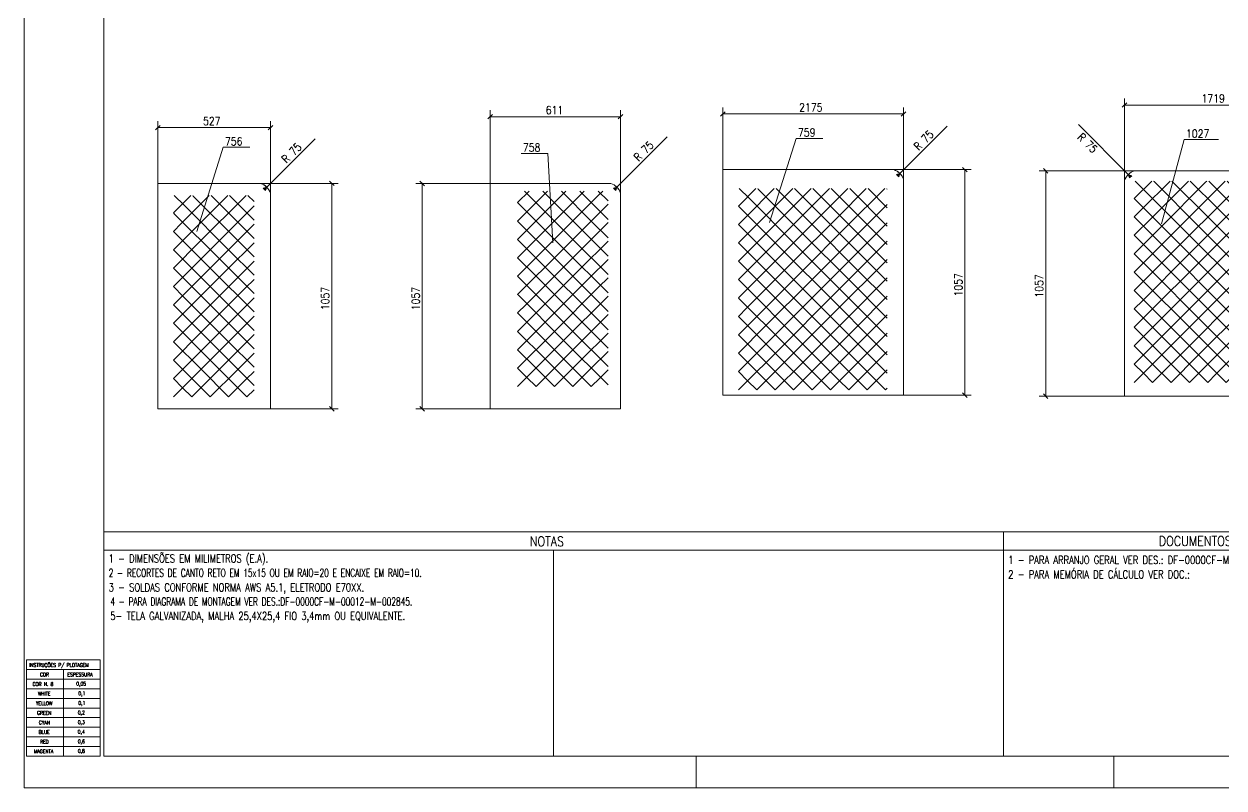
# Model space of a CAD drawing. Header units: millimetres. Extents: x 5 to 846, y 5 to 599.
# Drawn here: x 5 to 379.9, y 5 to 243.7 of the extents above; entities that cross this region are included whole.
import ezdxf

# ---------------------------------------------------------------- set-up
doc = ezdxf.new("R2010")
doc.units = ezdxf.units.MM
doc.linetypes.add('XKITLINE00', pattern=[0])
doc.linetypes.add('XKITLINE02', pattern=[4, 2, -2])
for name, color, linetype, lineweight in [('Cota', 4, 'Continuous', 0), ('Marca da peça', 2, 'Continuous', 0), ('Objeto gráfico', 3, 'Continuous', 0), ('Outro tipo de objeto', 7, 'Continuous', 0), ('Peça', 2, 'Continuous', 0)]:
    doc.layers.add(name, color=color, linetype=linetype, lineweight=lineweight)
doc.styles.add('ROMANS', font='ROMANS__.TTF')
doc.styles.add('SIMPLEX', font='SIMPLEX_.TTF')

# ---------------------------------------------------------------- blocks, each defined once
blk = doc.blocks.new('*A42')
at = {"layer": 'Peça', "color": 4, "linetype": 'XKITLINE00', "lineweight": 0}
for p, q in [((250.04, 198.23), (223.38, 198.23)), ((223.38, 198.23), (223.38, 127.78)), ((276.81, 198.23), (250.14, 198.23)), ((277.79, 197.74), (276.81, 198.23)), ((278.65, 197.06), (277.79, 197.74)), ((279.33, 196.2), (278.65, 197.06)), ((279.82, 195.22), (279.33, 196.2)), ((279.82, 127.78), (279.82, 195.22)), ((223.38, 127.78), (250.04, 127.78)), ((250.14, 127.78), (279.82, 127.78))]:
    blk.add_line(p, q, dxfattribs=at)
at = {"layer": 'Peça', "color": 7, "linetype": 'XKITLINE02', "lineweight": 0}
for p, q in [((277.79, 197.74), (278.65, 197.06)), ((278.65, 197.06), (279.33, 196.2))]:
    blk.add_line(p, q, dxfattribs=at)
blk = doc.blocks.new('*A80')
at = {"layer": 'Peça', "color": 4, "linetype": 'XKITLINE00', "lineweight": 0}
for p, q in [((349.33, 195.85), (348.85, 194.86)), ((350.02, 196.7), (349.33, 195.85)), ((350.87, 197.39), (350.02, 196.7)), ((351.86, 197.87), (350.87, 197.39)), ((378.52, 197.87), (351.86, 197.87)), ((405.29, 197.87), (378.62, 197.87)), ((405.29, 127.43), (405.29, 197.87)), ((348.85, 194.86), (348.85, 127.43)), ((348.85, 127.43), (378.52, 127.43)), ((378.62, 127.43), (405.29, 127.43))]:
    blk.add_line(p, q, dxfattribs=at)
at = {"layer": 'Peça', "color": 7, "linetype": 'XKITLINE02', "lineweight": 0}
for p, q in [((349.33, 195.85), (350.02, 196.7)), ((350.02, 196.7), (350.87, 197.39))]:
    blk.add_line(p, q, dxfattribs=at)
blk = doc.blocks.new('*A81')
at = {"layer": 'Peça', "color": 4, "linetype": 'XKITLINE00', "lineweight": 0}
for p, q in [((46.87, 193.94), (79.02, 193.94)), ((46.87, 193.94), (46.87, 123.5)), ((79.02, 193.94), (80.01, 193.46)), ((80.86, 192.77), (80.01, 193.46)), ((81.55, 191.92), (80.86, 192.77)), ((81.55, 191.92), (82.03, 190.94)), ((82.03, 123.5), (82.03, 190.94)), ((46.87, 123.5), (82.03, 123.5))]:
    blk.add_line(p, q, dxfattribs=at)
at = {"layer": 'Peça', "color": 7, "linetype": 'XKITLINE02', "lineweight": 0}
for p, q in [((80.01, 193.46), (80.86, 192.77)), ((80.86, 192.77), (81.55, 191.92))]:
    blk.add_line(p, q, dxfattribs=at)
blk = doc.blocks.new('*A94')
at = {"layer": 'Peça', "color": 4, "linetype": 'XKITLINE00', "lineweight": 0}
for p, q in [((188.4, 193.92), (150.69, 193.92)), ((150.69, 193.92), (150.69, 123.47)), ((189.39, 193.43), (188.4, 193.92)), ((190.24, 192.75), (189.39, 193.43)), ((190.93, 191.89), (190.24, 192.75)), ((191.41, 190.91), (190.93, 191.89)), ((191.41, 123.47), (191.41, 190.91)), ((150.69, 123.47), (191.41, 123.47))]:
    blk.add_line(p, q, dxfattribs=at)
at = {"layer": 'Peça', "color": 7, "linetype": 'XKITLINE02', "lineweight": 0}
for p, q in [((189.39, 193.43), (190.24, 192.75)), ((190.24, 192.75), (190.93, 191.89))]:
    blk.add_line(p, q, dxfattribs=at)
blk = doc.blocks.new('*A112')
at = {"layer": 'Objeto gráfico', "color": 2, "linetype": 'XKITLINE00', "lineweight": 0}
for p, q in [((228.22, 186.86), (233.68, 192.32)), ((231.54, 189.28), (228.5, 192.32)), ((230.64, 183.53), (239.43, 192.32)), ((233.51, 180.66), (245.17, 192.32)), ((234.42, 192.16), (234.25, 192.32)), ((248.56, 178.01), (234.42, 192.16)), ((236.38, 177.79), (250.53, 191.93)), ((251.43, 180.89), (240, 192.32)), ((254.31, 183.76), (245.74, 192.32)), ((250.53, 191.93), (250.92, 192.32)), ((257.18, 186.63), (251.49, 192.32)), ((253.4, 189.06), (256.67, 192.32)), ((256.27, 186.18), (262.42, 192.32)), ((260.05, 189.51), (257.24, 192.32)), ((259.15, 183.31), (268.16, 192.32)), ((262.02, 180.43), (273.91, 192.32)), ((274.72, 180.59), (262.99, 192.32)), ((274.72, 186.34), (268.73, 192.32)), ((274.72, 192.09), (274.52, 192.28)), ((245.68, 175.14), (231.54, 189.28)), ((239.26, 174.91), (253.4, 189.06)), ((274.19, 175.37), (260.05, 189.51)), ((228.67, 186.41), (228.22, 186.86)), ((242.81, 172.27), (228.67, 186.41)), ((242.13, 172.04), (256.27, 186.18)), ((268.45, 169.62), (254.31, 183.76)), ((271.32, 172.49), (257.18, 186.63)), ((264.9, 177.56), (274.72, 187.38)), ((228.22, 181.11), (230.64, 183.53)), ((239.94, 169.39), (228.22, 181.11)), ((228.22, 175.37), (233.51, 180.66)), ((245.01, 169.17), (259.15, 183.31)), ((247.88, 166.29), (262.02, 180.43)), ((265.57, 166.74), (251.43, 180.89)), ((267.77, 174.69), (274.72, 181.63)), ((228.22, 169.62), (236.38, 177.79)), ((262.7, 163.87), (248.56, 178.01)), ((250.75, 163.42), (264.9, 177.56)), ((237.06, 166.52), (228.22, 175.37)), ((228.22, 163.87), (239.26, 174.91)), ((259.83, 161), (245.68, 175.14)), ((253.63, 160.54), (267.77, 174.69)), ((270.64, 171.81), (274.72, 175.89)), ((274.72, 169.1), (271.32, 172.49)), ((274.72, 174.84), (274.19, 175.37)), ((228.22, 158.12), (242.13, 172.04)), ((234.19, 163.64), (228.22, 169.62)), ((230.86, 155.02), (245.01, 169.17)), ((254.08, 155.25), (239.94, 169.39)), ((256.95, 158.12), (242.81, 172.27)), ((256.5, 157.67), (270.64, 171.81)), ((259.37, 154.8), (273.52, 168.94)), ((274.72, 163.35), (268.45, 169.62)), ((273.52, 168.94), (274.72, 170.14)), ((233.74, 152.15), (247.88, 166.29)), ((251.21, 152.38), (237.06, 166.52)), ((274.72, 157.6), (265.57, 166.74)), ((231.32, 160.77), (228.22, 163.87)), ((248.33, 149.5), (234.19, 163.64)), ((236.61, 149.28), (250.75, 163.42)), ((262.25, 151.92), (274.72, 164.39)), ((274.72, 151.85), (262.7, 163.87)), ((228.44, 157.9), (228.22, 158.12)), ((242.58, 143.76), (228.44, 157.9)), ((245.46, 146.63), (231.32, 160.77)), ((239.48, 146.4), (253.63, 160.54)), ((242.36, 143.53), (256.5, 157.67)), ((271.09, 143.98), (256.95, 158.12)), ((273.97, 146.86), (259.83, 161)), ((265.12, 149.05), (274.72, 158.65)), ((228.22, 152.38), (230.86, 155.02)), ((245.23, 140.66), (259.37, 154.8)), ((268.22, 141.11), (254.08, 155.25)), ((239.71, 140.88), (228.22, 152.38)), ((228.22, 146.63), (233.74, 152.15)), ((248.11, 137.78), (262.25, 151.92)), ((265.35, 138.23), (251.21, 152.38)), ((267.99, 146.18), (274.72, 152.9)), ((228.22, 140.88), (236.61, 149.28)), ((236.84, 138.01), (228.22, 146.63)), ((228.22, 135.13), (239.48, 146.4)), ((259.6, 132.49), (245.46, 146.63)), ((262.47, 135.36), (248.33, 149.5)), ((250.98, 134.91), (265.12, 149.05)), ((270.87, 143.3), (274.72, 147.15)), ((274.72, 146.11), (273.97, 146.86)), ((228.22, 129.39), (242.36, 143.53)), ((256.73, 129.61), (242.58, 143.76)), ((253.85, 132.03), (267.99, 146.18)), ((256.95, 129.39), (270.87, 143.3)), ((274.72, 140.36), (271.09, 143.98)), ((233.96, 135.13), (228.22, 140.88)), ((233.96, 129.39), (245.23, 140.66)), ((251.21, 129.39), (239.71, 140.88)), ((262.7, 129.39), (273.74, 140.43)), ((274.72, 134.61), (268.22, 141.11)), ((273.74, 140.43), (274.72, 141.4)), ((231.09, 132.26), (228.22, 135.13)), ((239.71, 129.39), (233.96, 135.13)), ((245.46, 129.39), (236.84, 138.01)), ((239.71, 129.39), (248.11, 137.78)), ((268.45, 129.39), (262.47, 135.36)), ((274.19, 129.39), (265.35, 138.23)), ((268.45, 129.39), (274.72, 135.66)), ((233.96, 129.39), (231.09, 132.26)), ((245.46, 129.39), (250.98, 134.91)), ((251.21, 129.39), (253.85, 132.03)), ((262.7, 129.39), (259.6, 132.49)), ((256.95, 129.39), (256.73, 129.61)), ((274.19, 129.39), (274.72, 129.91))]:
    blk.add_line(p, q, dxfattribs=at)
blk = doc.blocks.new('*A128')
at = {"layer": 'Objeto gráfico', "color": 2, "linetype": 'XKITLINE00', "lineweight": 0}
for p, q in [((351.86, 189.2), (357.32, 194.66)), ((355.19, 191.62), (352.15, 194.66)), ((354.28, 185.87), (363.07, 194.66)), ((369.33, 177.48), (355.19, 191.62)), ((357.16, 183), (368.82, 194.66)), ((358.06, 194.49), (357.89, 194.66)), ((372.2, 180.35), (358.06, 194.49)), ((360.03, 180.13), (374.17, 194.27)), ((362.9, 177.25), (377.05, 191.39)), ((375.08, 183.23), (363.64, 194.66)), ((377.95, 186.1), (369.39, 194.66)), ((374.17, 194.27), (374.57, 194.66)), ((380.82, 188.97), (375.14, 194.66)), ((377.05, 191.39), (380.31, 194.66)), ((379.92, 188.52), (386.06, 194.66)), ((383.7, 191.85), (380.88, 194.66)), ((382.79, 185.65), (391.81, 194.66)), ((397.84, 177.7), (383.7, 191.85)), ((385.67, 182.77), (397.56, 194.66)), ((399.26, 182.03), (386.63, 194.66)), ((399.26, 187.78), (392.38, 194.66)), ((399.26, 193.53), (398.13, 194.66)), ((352.31, 188.75), (351.86, 189.2)), ((366.46, 174.6), (352.31, 188.75)), ((365.78, 174.38), (379.92, 188.52)), ((394.97, 174.83), (380.82, 188.97)), ((388.54, 179.9), (399.26, 190.62)), ((351.86, 183.45), (354.28, 185.87)), ((368.65, 171.5), (382.79, 185.65)), ((392.09, 171.96), (377.95, 186.1)), ((391.41, 177.03), (399.26, 184.87)), ((363.58, 171.73), (351.86, 183.45)), ((351.86, 177.7), (357.16, 183)), ((351.86, 171.96), (360.03, 180.13)), ((371.52, 168.63), (385.67, 182.77)), ((386.35, 166.21), (372.2, 180.35)), ((389.22, 169.08), (375.08, 183.23)), ((360.71, 168.86), (351.86, 177.7)), ((351.86, 166.21), (362.9, 177.25)), ((383.47, 163.34), (369.33, 177.48)), ((374.4, 165.76), (388.54, 179.9)), ((377.27, 162.88), (391.41, 177.03)), ((394.29, 174.15), (399.26, 179.12)), ((399.26, 176.29), (397.84, 177.7)), ((351.86, 160.46), (365.78, 174.38)), ((380.6, 160.46), (366.46, 174.6)), ((380.15, 160.01), (394.29, 174.15)), ((399.26, 170.54), (394.97, 174.83)), ((397.16, 171.28), (399.26, 173.38)), ((357.84, 165.98), (351.86, 171.96)), ((354.51, 157.36), (368.65, 171.5)), ((374.85, 154.72), (360.71, 168.86)), ((377.72, 157.59), (363.58, 171.73)), ((383.02, 157.14), (397.16, 171.28)), ((399.26, 159.04), (389.22, 169.08)), ((399.26, 164.79), (392.09, 171.96)), ((354.96, 163.11), (351.86, 166.21)), ((357.38, 154.49), (371.52, 168.63)), ((371.98, 151.84), (357.84, 165.98)), ((360.26, 151.62), (374.4, 165.76)), ((385.89, 154.26), (399.26, 167.63)), ((399.26, 153.3), (386.35, 166.21)), ((369.1, 148.97), (354.96, 163.11)), ((363.13, 148.74), (377.27, 162.88)), ((397.61, 149.19), (383.47, 163.34)), ((388.77, 151.39), (399.26, 161.88)), ((352.09, 160.24), (351.86, 160.46)), ((366.23, 146.09), (352.09, 160.24)), ((366, 145.87), (380.15, 160.01)), ((391.87, 143.45), (377.72, 157.59)), ((394.74, 146.32), (380.6, 160.46)), ((351.86, 154.72), (354.51, 157.36)), ((363.36, 143.22), (351.86, 154.72)), ((351.86, 148.97), (357.38, 154.49)), ((368.88, 142.99), (383.02, 157.14)), ((371.75, 140.12), (385.89, 154.26)), ((388.99, 140.57), (374.85, 154.72)), ((391.64, 148.52), (399.26, 156.13)), ((351.86, 143.22), (360.26, 151.62)), ((386.12, 137.7), (371.98, 151.84)), ((374.62, 137.25), (388.77, 151.39)), ((394.51, 145.64), (399.26, 150.39)), ((360.48, 140.35), (351.86, 148.97)), ((351.86, 137.47), (363.13, 148.74)), ((383.25, 134.83), (369.1, 148.97)), ((377.5, 134.37), (391.64, 148.52)), ((399.26, 141.8), (394.74, 146.32)), ((399.26, 147.55), (397.61, 149.19)), ((351.86, 131.73), (366, 145.87)), ((357.61, 137.47), (351.86, 143.22)), ((357.61, 131.73), (368.88, 142.99)), ((374.85, 131.73), (363.36, 143.22)), ((380.37, 131.95), (366.23, 146.09)), ((380.6, 131.73), (394.51, 145.64)), ((386.35, 131.73), (397.39, 142.77)), ((399.26, 136.05), (391.87, 143.45)), ((397.39, 142.77), (399.26, 144.64)), ((369.1, 131.73), (360.48, 140.35)), ((363.36, 131.73), (371.75, 140.12)), ((397.84, 131.73), (388.99, 140.57)), ((392.09, 131.73), (399.26, 138.89)), ((354.74, 134.6), (351.86, 137.47)), ((363.36, 131.73), (357.61, 137.47)), ((369.1, 131.73), (374.62, 137.25)), ((392.09, 131.73), (386.12, 137.7)), ((357.61, 131.73), (354.74, 134.6)), ((374.85, 131.73), (377.5, 134.37)), ((380.6, 131.73), (380.37, 131.95)), ((386.35, 131.73), (383.25, 134.83)), ((397.84, 131.73), (399.26, 133.14))]:
    blk.add_line(p, q, dxfattribs=at)
blk = doc.blocks.new('*A129')
at = {"layer": 'Objeto gráfico', "color": 2, "linetype": 'XKITLINE00', "lineweight": 0}
for p, q in [((51.71, 184.69), (57.18, 190.15)), ((55.04, 187.11), (52, 190.15)), ((54.14, 181.37), (62.92, 190.15)), ((57.01, 178.49), (68.67, 190.15)), ((57.91, 189.99), (57.75, 190.15)), ((72.06, 175.84), (57.91, 189.99)), ((59.88, 175.62), (74.03, 189.76)), ((74.93, 178.72), (63.49, 190.15)), ((76.91, 182.49), (69.24, 190.15)), ((74.03, 189.76), (74.42, 190.15)), ((76.91, 188.24), (74.99, 190.15)), ((52.17, 184.24), (51.71, 184.69)), ((66.31, 170.1), (52.17, 184.24)), ((69.18, 172.97), (55.04, 187.11)), ((62.76, 172.74), (76.9, 186.89)), ((76.9, 186.89), (76.91, 186.9)), ((51.71, 178.94), (54.14, 181.37)), ((65.63, 169.87), (76.91, 181.15)), ((63.44, 167.22), (51.71, 178.94)), ((51.71, 173.2), (57.01, 178.49)), ((76.91, 176.74), (74.93, 178.72)), ((51.71, 167.45), (59.88, 175.62)), ((60.56, 164.35), (51.71, 173.2)), ((51.71, 161.7), (62.76, 172.74)), ((68.5, 167), (76.91, 175.4)), ((76.91, 165.25), (69.18, 172.97)), ((76.91, 170.99), (72.06, 175.84)), ((51.71, 155.96), (65.63, 169.87)), ((76.91, 159.5), (66.31, 170.1)), ((71.38, 164.12), (76.91, 169.65)), ((57.69, 161.48), (51.71, 167.45)), ((54.36, 152.86), (68.5, 167)), ((76.91, 153.75), (63.44, 167.22)), ((54.81, 158.6), (51.71, 161.7)), ((57.24, 149.98), (71.38, 164.12)), ((71.83, 147.33), (57.69, 161.48)), ((60.11, 147.11), (74.25, 161.25)), ((74.7, 150.21), (60.56, 164.35)), ((74.25, 161.25), (76.91, 163.91)), ((68.96, 144.46), (54.81, 158.6)), ((62.98, 144.23), (76.91, 158.16)), ((51.94, 155.73), (51.71, 155.96)), ((66.08, 141.59), (51.94, 155.73)), ((51.71, 150.21), (54.36, 152.86)), ((63.21, 138.71), (51.71, 150.21)), ((51.71, 144.46), (57.24, 149.98)), ((65.86, 141.36), (76.91, 152.41)), ((76.91, 148), (74.7, 150.21)), ((51.71, 138.71), (60.11, 147.11)), ((68.73, 138.49), (76.91, 146.66)), ((76.91, 142.26), (71.83, 147.33)), ((60.34, 135.84), (51.71, 144.46)), ((51.71, 132.97), (62.98, 144.23)), ((76.91, 136.51), (68.96, 144.46)), ((51.71, 127.22), (65.86, 141.36)), ((57.46, 132.97), (51.71, 138.71)), ((74.7, 127.22), (63.21, 138.71)), ((76.91, 130.76), (66.08, 141.59)), ((71.6, 135.61), (76.91, 140.92)), ((57.46, 127.22), (68.73, 138.49)), ((68.96, 127.22), (60.34, 135.84)), ((63.21, 127.22), (71.6, 135.61)), ((74.48, 132.74), (76.91, 135.17)), ((54.59, 130.09), (51.71, 132.97)), ((63.21, 127.22), (57.46, 132.97)), ((68.96, 127.22), (74.48, 132.74)), ((57.46, 127.22), (54.59, 130.09)), ((74.7, 127.22), (76.91, 129.42))]:
    blk.add_line(p, q, dxfattribs=at)
blk = doc.blocks.new('*A135')
at = {"layer": 'Objeto gráfico', "color": 2, "linetype": 'XKITLINE00', "lineweight": 0}
for p, q in [((159.25, 187.92), (162.83, 191.5)), ((162.58, 190.34), (161.41, 191.5)), ((161.67, 184.59), (168.58, 191.5)), ((164.54, 181.72), (174.33, 191.5)), ((179.59, 179.07), (167.16, 191.5)), ((167.42, 178.85), (180.08, 191.5)), ((182.46, 181.95), (172.91, 191.5)), ((185.34, 184.82), (178.65, 191.5)), ((187.48, 188.43), (184.4, 191.5)), ((184.43, 190.11), (185.82, 191.5)), ((159.7, 187.47), (159.25, 187.92)), ((173.84, 173.32), (159.7, 187.47)), ((176.72, 176.2), (162.58, 190.34)), ((170.29, 175.97), (184.43, 190.11)), ((159.25, 182.17), (161.67, 184.59)), ((173.17, 173.1), (187.31, 187.24)), ((187.48, 182.68), (185.34, 184.82)), ((187.31, 187.24), (187.48, 187.41)), ((170.97, 170.45), (159.25, 182.17)), ((159.25, 176.42), (164.54, 181.72)), ((176.04, 170.22), (187.48, 181.66)), ((187.48, 176.93), (182.46, 181.95)), ((159.25, 170.68), (167.42, 178.85)), ((168.1, 167.58), (159.25, 176.42)), ((187.48, 165.44), (176.72, 176.2)), ((187.48, 171.18), (179.59, 179.07)), ((159.25, 164.93), (170.29, 175.97)), ((159.25, 159.18), (173.17, 173.1)), ((187.48, 159.69), (173.84, 173.32)), ((178.91, 167.35), (187.48, 175.92)), ((165.22, 164.7), (159.25, 170.68)), ((161.9, 156.08), (176.04, 170.22)), ((185.11, 156.31), (170.97, 170.45)), ((181.79, 164.48), (187.48, 170.17)), ((164.77, 153.21), (178.91, 167.35)), ((182.24, 153.44), (168.1, 167.58)), ((162.35, 161.83), (159.25, 164.93)), ((176.49, 147.69), (162.35, 161.83)), ((179.36, 150.56), (165.22, 164.7)), ((167.64, 150.34), (181.79, 164.48)), ((170.52, 147.46), (184.66, 161.6)), ((184.66, 161.6), (187.48, 164.42)), ((159.48, 158.96), (159.25, 159.18)), ((173.62, 144.81), (159.48, 158.96)), ((173.39, 144.59), (187.48, 158.68)), ((159.25, 153.44), (161.9, 156.08)), ((187.48, 153.94), (185.11, 156.31)), ((170.74, 141.94), (159.25, 153.44)), ((159.25, 147.69), (164.77, 153.21)), ((159.25, 141.94), (167.64, 150.34)), ((176.26, 141.71), (187.48, 152.93)), ((187.48, 142.45), (179.36, 150.56)), ((187.48, 148.19), (182.24, 153.44)), ((167.87, 139.07), (159.25, 147.69)), ((159.25, 136.19), (170.52, 147.46)), ((187.48, 136.7), (176.49, 147.69)), ((179.14, 138.84), (187.48, 147.18)), ((159.25, 130.45), (173.39, 144.59)), ((187.48, 130.95), (173.62, 144.81)), ((165, 136.19), (159.25, 141.94)), ((165, 130.45), (176.26, 141.71)), ((176.49, 130.45), (167.87, 139.07)), ((182.24, 130.45), (170.74, 141.94)), ((170.74, 130.45), (179.14, 138.84)), ((182.01, 135.97), (187.48, 141.43)), ((162.12, 133.32), (159.25, 136.19)), ((170.74, 130.45), (165, 136.19)), ((176.49, 130.45), (182.01, 135.97)), ((184.89, 133.09), (187.48, 135.69)), ((165, 130.45), (162.12, 133.32)), ((182.24, 130.45), (184.89, 133.09))]:
    blk.add_line(p, q, dxfattribs=at)
blk = doc.blocks.new('*A261')
at = {"layer": 'Cota', "color": 7, "linetype": 'XKITLINE00', "lineweight": 0}
for p, q in [((298.27, 198.94), (299.69, 197.52)), ((276.81, 198.23), (300.98, 198.23)), ((298.98, 127.78), (298.98, 198.23)), ((279.82, 127.78), (300.98, 127.78)), ((298.27, 128.49), (299.69, 127.07))]:
    blk.add_line(p, q, dxfattribs=at)
at = {"layer": 'Cota', "color": 3}
for p in [(298.98, 198.23), (298.98, 127.78)]:
    blk.add_point(p, dxfattribs=at)
at = {"layer": 'Cota', "color": 3, "style": 'SIMPLEX', "width": 0.85}
blk.add_text('1057', height=2.5, rotation=90.0002, dxfattribs=at).set_placement((298.18, 158.6))
blk = doc.blocks.new('*A262')
at = {"layer": 'Cota', "color": 7, "linetype": 'XKITLINE00', "lineweight": 0}
for p, q in [((223.38, 198.23), (223.38, 217.68)), ((279.82, 195.22), (279.82, 217.68)), ((224.08, 216.34), (222.67, 214.93)), ((223.38, 215.63), (279.82, 215.63)), ((280.52, 216.34), (279.11, 214.93))]:
    blk.add_line(p, q, dxfattribs=at)
at = {"layer": 'Cota', "color": 3}
for p in [(223.38, 215.63), (279.82, 215.63)]:
    blk.add_point(p, dxfattribs=at)
at = {"layer": 'Cota', "color": 3, "style": 'SIMPLEX', "width": 0.85}
blk.add_text('2175', height=2.5, dxfattribs=at).set_placement((247.19, 216.43))
blk = doc.blocks.new('*A263')
at = {"layer": 'Cota'}
blk.add_hatch(color=7, dxfattribs=at).paths.add_polyline_path([(277.59, 196.7), (278.65, 197.06), (278.29, 196)], flags=17)
at = {"layer": 'Cota', "color": 7, "linetype": 'XKITLINE00', "lineweight": 0}
for p, q in [((278.65, 197.06), (293.43, 211.84)), ((277.59, 196.7), (278.65, 197.06)), ((278.29, 196), (277.59, 196.7)), ((278.29, 196), (278.65, 197.06))]:
    blk.add_line(p, q, dxfattribs=at)
blk.add_arc((275.09, 193.5), 5.03, 19.9788, 70.0212, dxfattribs=at)
at = {"layer": 'Cota', "color": 3, "style": 'SIMPLEX', "width": 0.85}
blk.add_text('R 75', height=2.5, rotation=45.0001, dxfattribs=at).set_placement((284.48, 204.03))
blk = doc.blocks.new('*A264')
at = {"layer": 'Marca da peça', "color": 7, "linetype": 'XKITLINE00', "lineweight": 0}
for p, q in [((237.98, 181.69), (246.23, 207.99)), ((246.23, 207.99), (254.58, 207.99))]:
    blk.add_line(p, q, dxfattribs=at)
at = {"layer": 'Marca da peça', "color": 4, "style": 'ROMANS', "width": 0.85}
blk.add_text('759', height=2.5, dxfattribs=at).set_placement((246.83, 208.59))
blk = doc.blocks.new('*A405')
at = {"layer": 'Cota', "color": 7, "linetype": 'XKITLINE00', "lineweight": 0}
for p, q in [((349.56, 219.13), (348.14, 217.72)), ((348.85, 194.86), (348.85, 220.47)), ((348.85, 218.42), (405.29, 218.42)), ((406, 219.13), (404.58, 217.72)), ((405.29, 197.87), (405.29, 220.47))]:
    blk.add_line(p, q, dxfattribs=at)
at = {"layer": 'Cota', "color": 3}
for p in [(348.85, 218.42), (405.29, 218.42)]:
    blk.add_point(p, dxfattribs=at)
at = {"layer": 'Cota', "color": 3, "style": 'SIMPLEX', "width": 0.85}
blk.add_text('1719', height=2.5, dxfattribs=at).set_placement((372.89, 219.22))
blk = doc.blocks.new('*A406')
at = {"layer": 'Cota', "color": 7, "linetype": 'XKITLINE00', "lineweight": 0}
for p, q in [((351.86, 197.87), (322.17, 197.87)), ((323.51, 198.58), (324.93, 197.16)), ((324.22, 127.43), (324.22, 197.87)), ((323.51, 128.13), (324.93, 126.72)), ((348.85, 127.43), (322.17, 127.43))]:
    blk.add_line(p, q, dxfattribs=at)
at = {"layer": 'Cota', "color": 3}
for p in [(324.22, 197.87), (324.22, 127.43)]:
    blk.add_point(p, dxfattribs=at)
at = {"layer": 'Cota', "color": 3, "style": 'SIMPLEX', "width": 0.85}
blk.add_text('1057', height=2.5, rotation=90.0002, dxfattribs=at).set_placement((323.42, 158.24))
blk = doc.blocks.new('*A407')
at = {"layer": 'Cota'}
blk.add_hatch(color=7, dxfattribs=at).paths.add_polyline_path([(350.38, 195.64), (350.02, 196.7), (351.08, 196.34)], flags=17)
at = {"layer": 'Cota', "color": 7, "linetype": 'XKITLINE00', "lineweight": 0}
for p, q in [((350.02, 196.7), (334.42, 212.3)), ((351.08, 196.34), (350.02, 196.7)), ((350.38, 195.64), (350.02, 196.7)), ((351.08, 196.34), (350.38, 195.64))]:
    blk.add_line(p, q, dxfattribs=at)
blk.add_arc((353.57, 193.15), 5.03, 109.9788, 160.0212, dxfattribs=at)
at = {"layer": 'Cota', "color": 3, "style": 'SIMPLEX', "width": 0.85}
blk.add_text('R 75', height=2.5, rotation=-45.0001, dxfattribs=at).set_placement((333.9, 208.15))
blk = doc.blocks.new('*A408')
at = {"layer": 'Marca da peça', "color": 7, "linetype": 'XKITLINE00', "lineweight": 0}
for p, q in [((360.39, 181.33), (367.44, 207.63)), ((367.44, 207.63), (378.18, 207.63))]:
    blk.add_line(p, q, dxfattribs=at)
at = {"layer": 'Marca da peça', "color": 4, "style": 'ROMANS', "width": 0.85}
blk.add_text('1027', height=2.5, dxfattribs=at).set_placement((368.04, 208.23))
blk = doc.blocks.new('*A409')
at = {"layer": 'Cota', "color": 7, "linetype": 'XKITLINE00', "lineweight": 0}
for p, q in [((79.02, 193.94), (103.2, 193.94)), ((100.49, 194.65), (101.9, 193.24)), ((101.2, 123.5), (101.2, 193.94)), ((100.49, 124.2), (101.9, 122.79)), ((82.03, 123.5), (103.2, 123.5))]:
    blk.add_line(p, q, dxfattribs=at)
at = {"layer": 'Cota', "color": 3}
for p in [(101.2, 193.94), (101.2, 123.5)]:
    blk.add_point(p, dxfattribs=at)
at = {"layer": 'Cota', "color": 3, "style": 'SIMPLEX', "width": 0.85}
blk.add_text('1057', height=2.5, rotation=90.0002, dxfattribs=at).set_placement((100.4, 154.31))
blk = doc.blocks.new('*A410')
at = {"layer": 'Cota', "color": 7, "linetype": 'XKITLINE00', "lineweight": 0}
for p, q in [((47.58, 212.06), (46.17, 210.64)), ((46.87, 193.94), (46.87, 213.4)), ((46.87, 211.35), (82.03, 211.35)), ((82.74, 212.06), (81.32, 210.64)), ((82.03, 190.94), (82.03, 213.4))]:
    blk.add_line(p, q, dxfattribs=at)
at = {"layer": 'Cota', "color": 3}
for p in [(46.87, 211.35), (82.03, 211.35)]:
    blk.add_point(p, dxfattribs=at)
at = {"layer": 'Cota', "color": 3, "style": 'SIMPLEX', "width": 0.85}
blk.add_text('527', height=2.5, dxfattribs=at).set_placement((60.97, 212.15))
blk = doc.blocks.new('*A411')
at = {"layer": 'Cota'}
blk.add_hatch(color=7, dxfattribs=at).paths.add_polyline_path([(79.8, 192.42), (80.86, 192.77), (80.5, 191.72)], flags=17)
at = {"layer": 'Cota', "color": 7, "linetype": 'XKITLINE00', "lineweight": 0}
for p, q in [((80.86, 192.77), (95.98, 207.89)), ((79.8, 192.42), (80.86, 192.77)), ((80.5, 191.72), (79.8, 192.42)), ((80.5, 191.72), (80.86, 192.77))]:
    blk.add_line(p, q, dxfattribs=at)
blk.add_arc((77.31, 189.22), 5.03, 19.9788, 70.0212, dxfattribs=at)
at = {"layer": 'Cota', "color": 3, "style": 'SIMPLEX', "width": 0.85}
blk.add_text('R 75', height=2.5, rotation=45.0001, dxfattribs=at).set_placement((87.03, 200.07))
blk = doc.blocks.new('*A412')
at = {"layer": 'Marca da peça', "color": 7, "linetype": 'XKITLINE00', "lineweight": 0}
for p, q in [((58.99, 178.92), (67.23, 205.22)), ((67.23, 205.22), (75.59, 205.22))]:
    blk.add_line(p, q, dxfattribs=at)
at = {"layer": 'Marca da peça', "color": 4, "style": 'ROMANS', "width": 0.85}
blk.add_text('756', height=2.5, dxfattribs=at).set_placement((67.83, 205.82))
blk = doc.blocks.new('*A459')
at = {"layer": 'Cota'}
blk.add_hatch(color=7, dxfattribs=at).paths.add_polyline_path([(189.18, 192.39), (190.24, 192.75), (189.88, 191.69)], flags=17)
at = {"layer": 'Cota', "color": 7, "linetype": 'XKITLINE00', "lineweight": 0}
for p, q in [((190.24, 192.75), (205.97, 208.48)), ((189.18, 192.39), (190.24, 192.75)), ((189.88, 191.69), (189.18, 192.39)), ((189.88, 191.69), (190.24, 192.75))]:
    blk.add_line(p, q, dxfattribs=at)
blk.add_arc((186.69, 189.19), 5.03, 19.9788, 70.0212, dxfattribs=at)
at = {"layer": 'Cota', "color": 3, "style": 'SIMPLEX', "width": 0.85}
blk.add_text('R 75', height=2.5, rotation=45.0001, dxfattribs=at).set_placement((197.02, 200.66))
blk = doc.blocks.new('*A460')
at = {"layer": 'Cota', "color": 7, "linetype": 'XKITLINE00', "lineweight": 0}
for p, q in [((151.4, 215.48), (149.98, 214.07)), ((150.69, 193.92), (150.69, 216.82)), ((150.69, 214.77), (191.41, 214.77)), ((192.12, 215.48), (190.7, 214.07)), ((191.41, 190.91), (191.41, 216.82))]:
    blk.add_line(p, q, dxfattribs=at)
at = {"layer": 'Cota', "color": 3}
for p in [(150.69, 214.77), (191.41, 214.77)]:
    blk.add_point(p, dxfattribs=at)
at = {"layer": 'Cota', "color": 3, "style": 'SIMPLEX', "width": 0.85}
blk.add_text('611', height=2.5, dxfattribs=at).set_placement((168.03, 215.57))
blk = doc.blocks.new('*A461')
at = {"layer": 'Cota', "color": 7, "linetype": 'XKITLINE00', "lineweight": 0}
for p, q in [((150.69, 193.92), (127.4, 193.92)), ((128.74, 194.63), (130.15, 193.21)), ((129.45, 123.47), (129.45, 193.92)), ((128.74, 124.18), (130.15, 122.76)), ((150.69, 123.47), (127.4, 123.47))]:
    blk.add_line(p, q, dxfattribs=at)
at = {"layer": 'Cota', "color": 3}
for p in [(129.45, 193.92), (129.45, 123.47)]:
    blk.add_point(p, dxfattribs=at)
at = {"layer": 'Cota', "color": 3, "style": 'SIMPLEX', "width": 0.85}
blk.add_text('1057', height=2.5, rotation=90.0002, dxfattribs=at).set_placement((128.65, 154.29))
blk = doc.blocks.new('*A462')
at = {"layer": 'Marca da peça', "color": 7, "linetype": 'XKITLINE00', "lineweight": 0}
for p in [(160.3, 203.28), (170.29, 175.38)]:
    blk.add_line(p, (168.65, 203.28), dxfattribs=at)
at = {"layer": 'Marca da peça', "color": 4, "style": 'ROMANS', "width": 0.85}
blk.add_text('758', height=2.5, dxfattribs=at).set_placement((160.9, 203.88))

msp = doc.modelspace()

# ---------------------------------------------------------------- linework, layer by layer
at = {"layer": 'Outro tipo de objeto', "color": 7, "linetype": 'XKITLINE00', "lineweight": 0}
for p, q in [((5.04, 599), (5.04, 5.04)), ((5.87, 45), (5.87, 15)), ((28.82, 45), (5.87, 45)), ((28.82, 15), (28.82, 45)), ((28.82, 42), (5.87, 42)), ((17.34, 42), (17.34, 15)), ((28.82, 39), (5.87, 39)), ((28.82, 36), (5.87, 36)), ((28.82, 33), (5.87, 33)), ((28.82, 30), (5.87, 30)), ((28.82, 27), (5.87, 27)), ((28.82, 24), (5.87, 24)), ((28.82, 21), (5.87, 21)), ((28.82, 18), (5.87, 18)), ((28.82, 15), (5.87, 15)), ((5.04, 5.04), (846, 5.04))]:
    msp.add_line(p, q, dxfattribs=at)
at = {"layer": 'Outro tipo de objeto', "color": 6, "linetype": 'XKITLINE00', "lineweight": 0}
for p, q in [((30, 589), (30, 15)), ((30, 15), (836, 15))]:
    msp.add_line(p, q, dxfattribs=at)
at = {"layer": 'Outro tipo de objeto', "color": 5, "linetype": 'XKITLINE00', "lineweight": 0}
for p, q in [((30, 85), (836, 85)), ((311, 15), (311, 85))]:
    msp.add_line(p, q, dxfattribs=at)
at = {"layer": 'Outro tipo de objeto', "color": 4, "linetype": 'XKITLINE00', "lineweight": 0}
msp.add_line((30, 79.3), (476, 79.3), dxfattribs=at)
at = {"layer": 'Outro tipo de objeto', "color": 2, "linetype": 'XKITLINE00', "lineweight": 0}
for p, q in [((170.5, 15), (170.5, 79.3)), ((215, 15), (215, 5)), ((345.5, 15), (345.5, 5))]:
    msp.add_line(p, q, dxfattribs=at)

# ---------------------------------------------------------------- block references
at = {"lineweight": 0}
for name in ['*A405', '*A460', '*A262', '*A410', '*A264', '*A263', '*A407', '*A408', '*A412', '*A411', '*A462', '*A459', '*A261', '*A42', '*A406', '*A80', '*A81', '*A409', '*A461', '*A94', '*A135', '*A112', '*A128', '*A129']:
    msp.add_blockref(name, (0, 0), dxfattribs=at)

# ---------------------------------------------------------------- texts
at = {"layer": 'Outro tipo de objeto', "color": 5, "style": 'SIMPLEX', "width": 0.85}
for s, p in [('NOTAS', (163.02, 80.57)), ('DOCUMENTOS DE REFERÊNCIA', (359.52, 80.68))]:
    msp.add_text(s, height=3, dxfattribs=at).set_placement(p)
at = {"layer": 'Outro tipo de objeto', "color": 3}
for s, style, width, p in [('1 - DIMENSÕES EM MILIMETROS (E.A).', 'SIMPLEX', 0.765, (31.49, 75.47)), ('1 - PARA ARRANJO GERAL VER DES.: DF-0000CF-M-00012-M-02761 @ 02770', 'ROMANS', 0.765, (312.5, 75)), ('2 - RECORTES DE CANTO RETO EM 15x15 OU EM RAIO=20 E ENCAIXE EM RAIO=10.', 'SIMPLEX', 0.68, (31.49, 70.97)), ('2 - PARA MEMÓRIA DE CÁLCULO VER DOC.: ', 'ROMANS', 0.765, (312.5, 70.5)), ('3 - SOLDAS CONFORME NORMA AWS A5.1, ELETRODO E70XX.', 'SIMPLEX', 0.765, (31.49, 66.44)), ('4 - PARA DIAGRAMA DE MONTAGEM VER DES.:DF-0000CF-M-00012-M-002845.', 'SIMPLEX', 0.68, (32, 62)), ('5- TELA GALVANIZADA, MALHA 25,4X25,4 FIO 3,4mm OU EQUIVALENTE.', 'ROMANS', 0.765, (32, 57.5))]:
    msp.add_text(s, height=2.5, dxfattribs=dict(at, style=style, width=width)).set_placement(p)
at = {"layer": 'Outro tipo de objeto', "color": 7, "style": 'ROMANS', "width": 0.765}
for s, height, p in [('INSTRUÇÕES P/ PLOTAGEM', 1.1474, (6.67, 42.84)), ('COR N. 8', 1.147, (7.72, 36.88)), ('COR', 1.147, (10.03, 39.88)), ('ESPESSURA', 1.147, (18.58, 39.88)), ('0,05', 1.147, (21.36, 36.99)), ('WHITE', 1.147, (9.42, 33.88)), ('0,1', 1.147, (22, 33.99)), ('YELLOW', 1.147, (8.76, 30.88)), ('0,1', 1.147, (22, 30.99)), ('GREEN', 1.147, (9.12, 27.88)), ('0,2', 1.147, (21.85, 27.99)), ('BLUE', 1.147, (9.62, 21.88)), ('CYAN', 1.147, (9.69, 24.88)), ('0,4', 1.147, (21.83, 21.99)), ('0,3', 1.147, (21.85, 24.99)), ('RED', 1.147, (10.08, 18.88)), ('0,6', 1.147, (21.85, 18.99)), ('MAGENTA', 1.147, (8.14, 15.88)), ('0,8', 1.147, (21.85, 15.99))]:
    msp.add_text(s, height=height, dxfattribs=at).set_placement(p)

doc.saveas('drawing.dxf')
